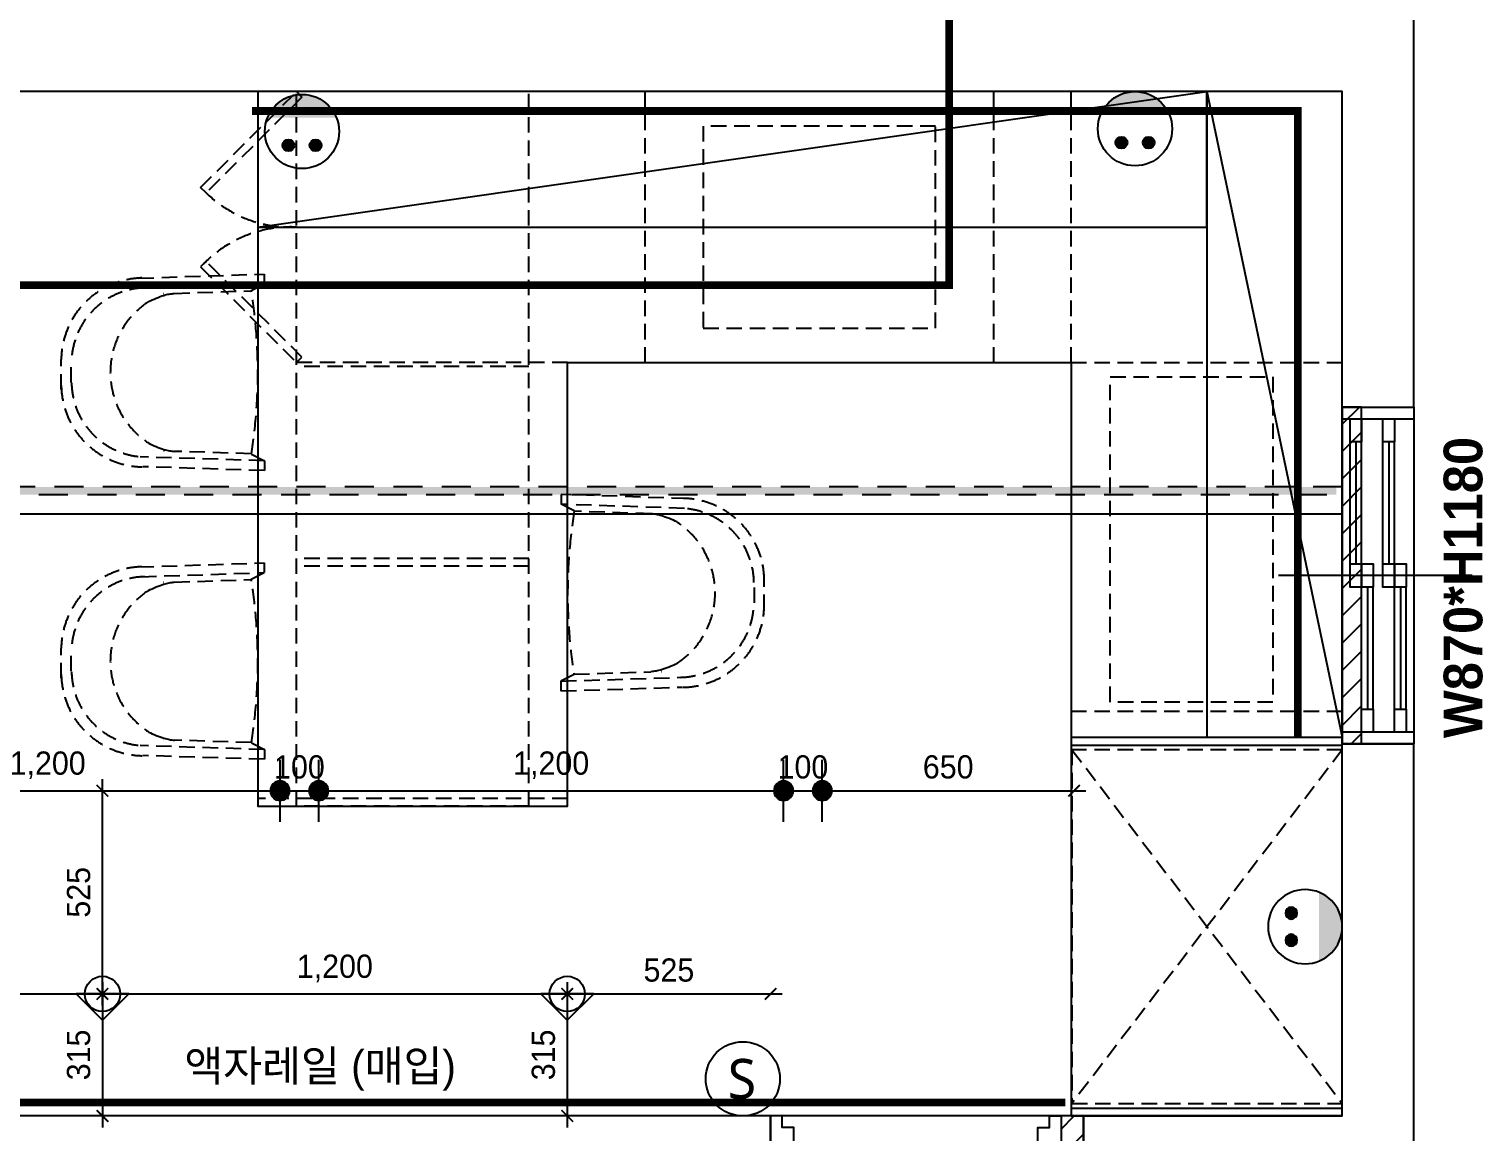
# Model space of a CAD drawing. Header units: inches. Extents: x 261411 to 598054, y 5888 to 34411.
# Drawn here: x 295123 to 298876, y 12444 to 15293 of the extents above; entities that cross this region are included whole.
import ezdxf

# ---------------------------------------------------------------- set-up
doc = ezdxf.new("R2010")
doc.units = ezdxf.units.IN
doc.header["$LTSCALE"] = 50
doc.header["$MEASUREMENT"] = 0
doc.linetypes.add('DH-HID2', pattern=[1.2, 0.8, -0.4])
doc.linetypes.add('HID', pattern=[2.5, 1.5, -1])
for name, color, linetype in [('02-WAL', 2, 'Continuous'), ('03-WAL NEW', 3, 'Continuous'), ('04-WIN TEXT', 4, 'Continuous'), ('06-FUR', 6, 'Continuous'), ('06-LIGHT', 4, 'Continuous'), ('07-DIM WAL', 5, 'Continuous'), ('3.기호.계단선', 30, 'Continuous'), ('FU-FURM', 251, 'DH-HID2'), ('RC-LIGHT', 7, 'Continuous'), ('도면층2', 2, 'Continuous'), ('도면층4', 4, 'Continuous'), ('도면층5', 5, 'Continuous'), ('설비', 140, 'Continuous')]:
    doc.layers.add(name, color=color, linetype=linetype)
doc.styles.add('HY 울릉도 L', font='')
doc.styles.add('넥슨고딕', font='NEXONLv1GothicBold.ttf')
doc.styles.add('코레일둥고', font='Korail_Round_Gothic_Medium.ttf')
doc.styles.get('HY 울릉도 L').set_extended_font_data('HY울릉도L')
doc.dimstyles.new('30', dxfattribs={"dimscale": 30, "dimtxt": 2, "dimasz": 1, "dimexe": 1, "dimexo": 1, "dimgap": 1, "dimtad": 1, "dimdec": 0, "dimrnd": 0.05, "dimdsep": 46, "dimlunit": 6, "dimtxsty": 'HY 울릉도 L', "dimblk": 'ARCHTICK', "dimcen": 2.5, "dimdle": 1, "dimclrd": 133, "dimclre": 133, "dimclrt": 30, "dimadec": 0, "dimazin": 0, "dimtfac": 1, "dimtdec": 0, "dimtix": 1, "dimtmove": 2, "dimatfit": 3, "dimldrblk": 'ARCHTICK', "dimfxl": 1, "dimlwd": -1, "dimlwe": -1, "dimarcsym": 0})

# ---------------------------------------------------------------- blocks, each defined once
blk = doc.blocks.new('vudauseh')
at = {"layer": '02-WAL'}
for p, q in [((277198.1, 14316), (277198.1, 15381)), ((277013.1, 15131), (273596.1, 15131)), ((277013.1, 14316), (277013.1, 15131)), ((277013.1, 12485), (277013.1, 13446)), ((277013.1, 13446), (277198.1, 13446)), ((277198.1, 12145), (277198.1, 13446)), ((275537.1, 12485), (272087.1, 12485)), ((275537.1, 12285), (275537.1, 12485)), ((277013.1, 12485), (276345.1, 12485)), ((276345.1, 12485), (276345.1, 12145))]:
    blk.add_line(p, q, dxfattribs=at)
at = {"layer": '도면층2'}
blk.add_line((275537.1, 12285), (275537.1, 12485), dxfattribs=at)
at = {"layer": '도면층4'}
for p, q in [((277013.1, 13446), (277013.1, 14316)), ((277013.1, 14316), (277198.1, 14316)), ((277198.1, 14316), (277198.1, 13446)), ((277013.1, 14286), (277198.1, 14286)), ((277048.1, 14226), (277048.1, 13911)), ((277133.1, 14226), (277133.1, 13911)), ((277348.1, 13881), (276848.1, 13881)), ((277078.1, 13851), (277078.1, 13536)), ((277163.1, 13851), (277163.1, 13536)), ((277198.1, 13476), (277013.1, 13476)), ((277198.1, 13446), (277013.1, 13446)), ((275537.1, 12485), (275537.1, 12285)), ((275537.1, 12285), (275537.1, 12485))]:
    blk.add_line(p, q, dxfattribs=at)
for points in [[(277033.1, 14286), (277063.1, 14286), (277063.1, 14226), (277033.1, 14226)], [(277118.1, 14286), (277148.1, 14286), (277148.1, 14226), (277118.1, 14226)], [(277033.1, 13911), (277063.1, 13911), (277063.1, 13851), (277033.1, 13851)], [(277063.1, 13911), (277093.1, 13911), (277093.1, 13851), (277063.1, 13851)], [(277118.1, 13911), (277148.1, 13911), (277148.1, 13851), (277118.1, 13851)], [(277148.1, 13911), (277178.1, 13911), (277178.1, 13851), (277148.1, 13851)], [(277063.1, 13536), (277093.1, 13536), (277093.1, 13476), (277063.1, 13476)], [(277148.1, 13536), (277178.1, 13536), (277178.1, 13476), (277148.1, 13476)]]:
    blk.add_lwpolyline(points, close=True, dxfattribs=at)
at = {"layer": '도면층5'}
for p, q in [((277033.1, 13911), (277033.1, 14226)), ((277063.1, 13911), (277063.1, 14226)), ((277118.1, 13911), (277118.1, 14226)), ((277148.1, 13911), (277148.1, 14226)), ((277063.1, 13536), (277063.1, 13851)), ((277093.1, 13536), (277093.1, 13851)), ((277148.1, 13536), (277148.1, 13851)), ((277178.1, 13536), (277178.1, 13851))]:
    blk.add_line(p, q, dxfattribs=at)
at = {"layer": '04-WIN TEXT', "style": '넥슨고딕'}
blk.add_text('W870*H1180', height=100, rotation=90, dxfattribs=at).set_placement((277374.8, 13461))
blk = doc.blocks.new('cjswjdeh')
at = {"layer": '03-WAL NEW', "transparency": 33554687}
h = blk.add_hatch(dxfattribs=at)
h.set_pattern_fill('_USER', color=256, scale=50, angle=45, double=1, pattern_type=0)
h.set_pattern_definition([(45, (35411.233, -3676.15), (-35.355339, 35.355339), [])])
h.paths.add_polyline_path([(312409.3, 9784.8), (312459.3, 9784.8), (312459.3, 10654.8), (312409.3, 10654.8)])
h = blk.add_hatch(dxfattribs=at)
h.set_pattern_fill('_USER', color=256, scale=50, angle=45, pattern_type=0)
h.set_pattern_definition([(45, (35435.233, -3757.15), (-35.355339, 35.355339), [])])
h.paths.add_polyline_path([(311683.3, 8623.8), (311741.3, 8623.8), (311741.3, 8823.8), (311683.3, 8823.8)])
for points in [[(312409.3, 9784.8), (312459.3, 9784.8), (312459.3, 10654.8), (312409.3, 10654.8)], [(311683.3, 8623.8), (311741.3, 8623.8), (311741.3, 8823.8), (311683.3, 8823.8)]]:
    blk.add_lwpolyline(points, close=True, dxfattribs=at)
at = {"layer": '06-FUR', "color": 8}
for p, q in [((309609.3, 11119.8), (312059.3, 11469.8)), ((312059.3, 11469.8), (312409.3, 9801.8)), ((311709.3, 9801.8), (312409.3, 9801.8)), ((311709.3, 9781.8), (312409.3, 9781.8)), ((311709.3, 8843.8), (312409.3, 8843.8))]:
    blk.add_line(p, q, dxfattribs=at)
for points in [[(311709.3, 10769.8), (311709.3, 9823.8), (311709.3, 8823.8), (312409.3, 8823.8), (312409.3, 11469.8), (311709.3, 11469.8), (311109.3, 11469.8), (310209.3, 11469.8), (309609.3, 11469.8), (309609.3, 10769.8), (309609.3, 9623.8), (310409.3, 9623.8), (310409.3, 10769.8)], [(312059.3, 11469.8), (309609.3, 11469.8), (309609.3, 11119.8), (312059.3, 11119.8)], [(312409.3, 9801.8), (312409.3, 11469.8), (312059.3, 11469.8), (312059.3, 9801.8)]]:
    blk.add_lwpolyline(points, close=True, dxfattribs=at)
at = {"layer": 'FU-FURM', "color": 8}
for p, q in [((309709.3, 9623.8), (309709.3, 11469.8)), ((310309.3, 9623.8), (310309.3, 11469.8)), ((310609.3, 10769.8), (310609.3, 11469.8)), ((311509.3, 10769.8), (311509.3, 11469.8)), ((311709.3, 10769.8), (311709.3, 11469.8)), ((309301.3, 10987.8), (309626, 10998.6)), ((309626, 10998.6), (309626, 10973.3)), ((309307.9, 10962.6), (309626, 10973.3)), ((309592.2, 10956.3), (309626, 10973.3)), ((309327.5, 10927.4), (309331.7, 10929.6)), ((309331.7, 10929.6), (309336.5, 10931.8)), ((309336.5, 10931.8), (309341.5, 10934)), ((309341.5, 10934), (309346.8, 10936.2)), ((309346.8, 10936.2), (309352.1, 10938.3)), ((309352.1, 10938.3), (309357.2, 10940.2)), ((309357.2, 10940.2), (309362, 10941.9)), ((309362, 10941.9), (309366.5, 10943.3)), ((309366.5, 10943.3), (309370.4, 10944.5)), ((309370.4, 10944.5), (309374, 10945.5)), ((309374, 10945.5), (309377.4, 10946.3)), ((309377.4, 10946.3), (309380.7, 10946.9)), ((309380.7, 10946.9), (309383.8, 10947.4)), ((309383.8, 10947.4), (309387, 10947.8)), ((309387, 10947.8), (309390.3, 10948.2)), ((309390.3, 10948.2), (309393.7, 10948.6)), ((309393.7, 10948.6), (309592.2, 10955.2)), ((309101.8, 10700.3), (309101.7, 10778.2)), ((309127.1, 10718.3), (309127.1, 10771.4)), ((310409.3, 10769.8), (309709.3, 10769.8)), ((310309.3, 10759.8), (309709.3, 10759.8)), ((311709.3, 10769.8), (312409.3, 10769.8)), ((309328, 10561.4), (309332.2, 10559.3)), ((309332.2, 10559.3), (309336.9, 10557.1)), ((309336.9, 10557.1), (309342, 10554.9)), ((309342, 10554.9), (309347.3, 10552.7)), ((309347.3, 10552.7), (309352.5, 10550.7)), ((309352.5, 10550.7), (309357.7, 10548.8)), ((309357.7, 10548.8), (309362.5, 10547.1)), ((309626.6, 10516.3), (309306, 10526.3)), ((309362.5, 10547.1), (309366.9, 10545.6)), ((309366.9, 10545.6), (309370.9, 10544.4)), ((309370.9, 10544.4), (309374.5, 10543.5)), ((309374.5, 10543.5), (309377.9, 10542.7)), ((309377.9, 10542.7), (309381.2, 10542.1)), ((309381.2, 10542.1), (309384.3, 10541.6)), ((309384.3, 10541.6), (309387.5, 10541.2)), ((309387.5, 10541.2), (309390.8, 10540.8)), ((309390.8, 10540.8), (309394.2, 10540.5)), ((309592.8, 10534.3), (309394.2, 10540.5)), ((309592.7, 10533.2), (309626.6, 10516.3)), ((309626.6, 10516.3), (309626.6, 10491)), ((309626.6, 10491), (309312.5, 10500.7)), ((310717.4, 10418.4), (310392.7, 10429.3)), ((310392.7, 10429.3), (310392.7, 10403.9)), ((310710.8, 10393.3), (310392.7, 10403.9)), ((310426.5, 10387), (310392.7, 10403.9)), ((310625, 10379.2), (310426.5, 10385.9)), ((310628.4, 10378.9), (310625, 10379.2)), ((310631.7, 10378.5), (310628.4, 10378.9)), ((310634.9, 10378.1), (310631.7, 10378.5)), ((310638, 10377.6), (310634.9, 10378.1)), ((310641.3, 10376.9), (310638, 10377.6)), ((310644.7, 10376.2), (310641.3, 10376.9)), ((310648.3, 10375.2), (310644.7, 10376.2)), ((310652.2, 10374), (310648.3, 10375.2)), ((310656.7, 10372.6), (310652.2, 10374)), ((310661.5, 10370.8), (310656.7, 10372.6)), ((310666.6, 10368.9), (310661.5, 10370.8)), ((310671.9, 10366.9), (310666.6, 10368.9)), ((310677.2, 10364.7), (310671.9, 10366.9)), ((310682.2, 10362.5), (310677.2, 10364.7)), ((310687, 10360.3), (310682.2, 10362.5)), ((310691.2, 10358.1), (310687, 10360.3)), ((309301.3, 10241.8), (309626, 10252.6)), ((309626, 10252.6), (309626, 10227.3)), ((310309.3, 10263.8), (309709.3, 10263.8)), ((309307.9, 10216.6), (309626, 10227.3)), ((309592.2, 10210.3), (309626, 10227.3)), ((310309.3, 10243.8), (309709.3, 10243.8)), ((309327.5, 10181.4), (309331.7, 10183.6)), ((309331.7, 10183.6), (309336.5, 10185.8)), ((309336.5, 10185.8), (309341.5, 10188)), ((309341.5, 10188), (309346.8, 10190.2)), ((309346.8, 10190.2), (309352.1, 10192.3)), ((309352.1, 10192.3), (309357.2, 10194.2)), ((309357.2, 10194.2), (309362, 10195.9)), ((309362, 10195.9), (309366.5, 10197.3)), ((309366.5, 10197.3), (309370.4, 10198.5)), ((309370.4, 10198.5), (309374, 10199.5)), ((309374, 10199.5), (309377.4, 10200.3)), ((309377.4, 10200.3), (309380.7, 10200.9)), ((309380.7, 10200.9), (309383.8, 10201.4)), ((309383.8, 10201.4), (309387, 10201.8)), ((309387, 10201.8), (309390.3, 10202.2)), ((309390.3, 10202.2), (309393.7, 10202.6)), ((309393.7, 10202.6), (309592.2, 10209.2)), ((310891.6, 10149), (310891.6, 10202.1)), ((310916.9, 10130.9), (310917, 10208.9)), ((309101.8, 9954.3), (309101.7, 10032.2)), ((309127.1, 9972.3), (309127.1, 10025.4)), ((310676.7, 9985.5), (310671.4, 9983.4)), ((310681.8, 9987.7), (310676.7, 9985.5)), ((310686.5, 9989.9), (310681.8, 9987.7)), ((310690.7, 9992.1), (310686.5, 9989.9)), ((310426, 9963.9), (310392.1, 9947)), ((310392.1, 9947), (310712.7, 9957)), ((310392.1, 9947), (310392.1, 9921.6)), ((310425.9, 9965), (310624.5, 9971.1)), ((310627.9, 9971.5), (310624.5, 9971.1)), ((310631.2, 9971.9), (310627.9, 9971.5)), ((310634.4, 9972.3), (310631.2, 9971.9)), ((310637.5, 9972.8), (310634.4, 9972.3)), ((310640.8, 9973.4), (310637.5, 9972.8)), ((310644.2, 9974.2), (310640.8, 9973.4)), ((310647.8, 9975.1), (310644.2, 9974.2)), ((310651.8, 9976.3), (310647.8, 9975.1)), ((310656.2, 9977.7), (310651.8, 9976.3)), ((310661, 9979.4), (310656.2, 9977.7)), ((310666.2, 9981.3), (310661, 9979.4)), ((310671.4, 9983.4), (310666.2, 9981.3)), ((310392.1, 9921.6), (310706.2, 9931.4)), ((311709.3, 9869.8), (312409.3, 9869.8)), ((309328, 9815.4), (309332.2, 9813.3)), ((309332.2, 9813.3), (309336.9, 9811.1)), ((309336.9, 9811.1), (309342, 9808.9)), ((309342, 9808.9), (309347.3, 9806.7)), ((309347.3, 9806.7), (309352.5, 9804.7)), ((309352.5, 9804.7), (309357.7, 9802.8)), ((309357.7, 9802.8), (309362.5, 9801.1)), ((309362.5, 9801.1), (309366.9, 9799.6)), ((309366.9, 9799.6), (309370.9, 9798.4)), ((309370.9, 9798.4), (309374.5, 9797.5)), ((309374.5, 9797.5), (309377.9, 9796.7)), ((309626.6, 9770.3), (309306, 9780.3)), ((309377.9, 9796.7), (309381.2, 9796.1)), ((309381.2, 9796.1), (309384.3, 9795.6)), ((309384.3, 9795.6), (309387.5, 9795.2)), ((309387.5, 9795.2), (309390.8, 9794.8)), ((309390.8, 9794.8), (309394.2, 9794.5)), ((309592.8, 9788.3), (309394.2, 9794.5)), ((309592.7, 9787.2), (309626.6, 9770.3)), ((309626.6, 9770.3), (309626.6, 9745)), ((311711.3, 9769.8), (312409.3, 8855.8)), ((312409.3, 9769.8), (311711.3, 8855.8)), ((309626.6, 9745), (309312.5, 9754.7)), ((310409.3, 9643.8), (309609.3, 9643.8)), ((310309.3, 9623.8), (309709.3, 9623.8))]:
    blk.add_line(p, q, dxfattribs=at)
for points in [[(309709.3, 11469.8), (309723.4, 11455.7), (309476, 11208.2), (309461.8, 11222.3)], [(310759.3, 10858.8), (311359.3, 10858.8), (311359.3, 11380.8), (310759.3, 11380.8)], [(309709.3, 10769.8), (309723.4, 10783.9), (309476, 11031.4), (309461.8, 11017.3)], [(311810.2, 9892.8), (311810.2, 10732.8), (312230.2, 10732.8), (312230.2, 9892.8)], [(311711.3, 9769.8), (311711.3, 8855.8), (312409.3, 8855.8), (312409.3, 9769.8)]]:
    blk.add_lwpolyline(points, close=True, dxfattribs=at)
for centre, radius, start, end in [((309695, 11434.3), 314.8, 224.0899, 272.6054), ((309695, 10805.3), 314.8, 87.3946, 135.9101), ((309315.3, 10774.9), 213.6, 91.3567, 179.233), ((309322.6, 10768.6), 194.3, 91.3565, 179.233), ((309447.1, 10744.6), 218.5, 123.195, 236.9472), ((309447.1, 10744.6), 218.5, 111.67, 111.7928), ((308278.8, 10743.1), 1330.6, 350.9232, 9.2189), ((309315.4, 10713.9), 213.6, 180.9092, 268.7855), ((309322.7, 10720.3), 194.3, 180.9092, 268.7854), ((309447.1, 10744.6), 218.5, 248.3494, 248.4722), ((310703.4, 10205.6), 213.6, 0.767, 88.6433), ((311739.9, 10173.8), 1330.6, 170.7811, 189.0768), ((310571.6, 10175.3), 218.5, 68.2072, 68.33), ((310696.1, 10199.2), 194.3, 0.767, 88.6435), ((310571.6, 10175.3), 218.5, 303.0528, 56.805), ((309315.3, 10028.9), 213.6, 91.3567, 179.233), ((309322.6, 10022.6), 194.3, 91.3565, 179.233), ((308278.8, 9997.1), 1330.6, 350.9232, 9.2189), ((309447.1, 9998.6), 218.5, 123.195, 236.9472), ((309447.1, 9998.6), 218.5, 111.67, 111.7928), ((310696, 10151), 194.3, 271.2146, 359.0908), ((310703.3, 10144.6), 213.6, 271.2145, 359.0908), ((309315.4, 9967.9), 213.6, 180.9092, 268.7855), ((309322.7, 9974.3), 194.3, 180.9092, 268.7854), ((310571.6, 10175.3), 218.5, 291.5278, 291.6506), ((309447.1, 9998.6), 218.5, 248.3494, 248.4722)]:
    blk.add_arc(centre, radius, start, end, dxfattribs=at)
at = {"layer": '도면층4', "color": 8}
blk.add_line((311683.3, 8823.8), (310933.3, 8823.8), dxfattribs=at)
for points in [[(310933.3, 8623.8), (310963.3, 8623.8), (310963.3, 8653.8), (310993.3, 8653.8), (310993.3, 8793.8), (310963.3, 8793.8), (310963.3, 8823.8), (310933.3, 8823.8), (310933.3, 8623.8)], [(311683.3, 8623.8), (311653.3, 8623.8), (311653.3, 8653.8), (311623.3, 8653.8), (311623.3, 8793.8), (311653.3, 8793.8), (311653.3, 8823.8), (311683.3, 8823.8), (311683.3, 8623.8)]]:
    blk.add_lwpolyline(points, dxfattribs=at)
blk.add_blockref('vudauseh', (35396.2, -3661.2))
blk = doc.blocks.new('1')
at = {"linetype": 'Continuous'}
h = blk.add_hatch(color=4, dxfattribs=at)
h.dxf.hatch_style = 1
edge = h.paths.add_edge_path()
edge.add_arc((11539653.5, -14273503.8), 37.5, 0, 360)
at = {"color": 1, "linetype": 'Continuous'}
for p, q in [((11539653.5, -14273637.1), (11539653.5, -14273370.5)), ((11539520.2, -14273503.8), (11539786.8, -14273503.8))]:
    blk.add_line(p, q, dxfattribs=at)
at = {"color": 4, "linetype": 'Continuous'}
for radius in [41.5, 37.5]:
    blk.add_circle((11539653.5, -14273503.8), radius, dxfattribs=at)
blk = doc.blocks.new('_ArchTick')
at = {"color": 0, "linetype": 'ByBlock', "const_width": 0.15}
blk.add_lwpolyline([(-0.5, -0.5), (0.5, 0.5)], dxfattribs=at)
blk = doc.blocks.new('*D849')
at = {"layer": '07-DIM WAL', "color": 133}
for p, q in [((295770.6, 13355), (295770.6, 13355)), ((295740.6, 13325), (295900.6, 13325)), ((295870.6, 13295), (295870.6, 13295))]:
    blk.add_line(p, q, dxfattribs=at)
at = {"layer": 'Defpoints', "color": 0}
for p in [(295770.6, 13325), (295870.6, 13325), (295870.6, 13325)]:
    blk.add_point(p, dxfattribs=at)
at = {"layer": '07-DIM WAL', "color": 133, "xscale": 30, "yscale": 30, "zscale": 30}
blk.add_blockref('_ArchTick', (295770.6, 13325), dxfattribs=at)
at = {"layer": '07-DIM WAL', "color": 133, "xscale": 30, "yscale": 30, "zscale": 30, "rotation": 180}
blk.add_blockref('_ArchTick', (295870.6, 13325), dxfattribs=at)
at = {"layer": '07-DIM WAL', "color": 30, "insert": (295820.6, 13386.2), "char_height": 60, "attachment_point": 5, "style": 'HY 울릉도 L'}
blk.add_mtext('100', dxfattribs=at)
blk = doc.blocks.new('*D885')
at = {"layer": '07-DIM WAL', "color": 133}
for p, q in [((295282.1, 12800.2), (295282.1, 12800.2)), ((295312.1, 12830.2), (295312.1, 12455)), ((295282.1, 12485), (295282.1, 12485))]:
    blk.add_line(p, q, dxfattribs=at)
at = {"layer": 'Defpoints', "color": 0}
for p in [(295312.1, 12800.2), (295312.1, 12485), (295312.1, 12485)]:
    blk.add_point(p, dxfattribs=at)
at = {"layer": '07-DIM WAL', "color": 133, "xscale": 30, "yscale": 30, "zscale": 30}
for p, rotation in [((295312.1, 12800.2), 90), ((295312.1, 12485), 270)]:
    blk.add_blockref('_ArchTick', p, dxfattribs=dict(at, rotation=rotation))
at = {"layer": '07-DIM WAL', "color": 30, "insert": (295250.7, 12642.6), "char_height": 60, "attachment_point": 5, "rotation": 90, "style": 'HY 울릉도 L'}
blk.add_mtext('315', dxfattribs=at)
blk = doc.blocks.new('*D886')
at = {"layer": '07-DIM WAL', "color": 133}
for p, q in [((296482.1, 12800.2), (296482.1, 12800.2)), ((296512.1, 12830.2), (296512.1, 12455)), ((296482.1, 12485), (296482.1, 12485))]:
    blk.add_line(p, q, dxfattribs=at)
at = {"layer": 'Defpoints', "color": 0}
for p in [(296512.1, 12800.2), (296512.1, 12485), (296512.1, 12485)]:
    blk.add_point(p, dxfattribs=at)
at = {"layer": '07-DIM WAL', "color": 133, "xscale": 30, "yscale": 30, "zscale": 30}
for p, rotation in [((296512.1, 12800.2), 90), ((296512.1, 12485), 270)]:
    blk.add_blockref('_ArchTick', p, dxfattribs=dict(at, rotation=rotation))
at = {"layer": '07-DIM WAL', "color": 30, "insert": (296450.7, 12642.6), "char_height": 60, "attachment_point": 5, "rotation": 90, "style": 'HY 울릉도 L'}
blk.add_mtext('315', dxfattribs=at)
blk = doc.blocks.new('*D888')
at = {"layer": '07-DIM WAL', "color": 133}
for p, q in [((294082.1, 12800.2), (295342.1, 12800.2)), ((294112.1, 12830.2), (294112.1, 12830.2)), ((295312.1, 12830.2), (295312.1, 12830.2))]:
    blk.add_line(p, q, dxfattribs=at)
at = {"layer": 'Defpoints', "color": 0}
for p in [(294112.1, 12800.2), (295312.1, 12800.2), (295312.1, 12800.2)]:
    blk.add_point(p, dxfattribs=at)
at = {"layer": '07-DIM WAL', "color": 133, "xscale": 30, "yscale": 30, "zscale": 30, "rotation": 180}
blk.add_blockref('_ArchTick', (294112.1, 12800.2), dxfattribs=at)
at = {"layer": '07-DIM WAL', "color": 133, "xscale": 30, "yscale": 30, "zscale": 30}
blk.add_blockref('_ArchTick', (295312.1, 12800.2), dxfattribs=at)
at = {"layer": '07-DIM WAL', "color": 30, "insert": (294712.1, 12866.1), "char_height": 60, "attachment_point": 5, "style": 'HY 울릉도 L'}
blk.add_mtext('1,200', dxfattribs=at)
blk = doc.blocks.new('*D889')
at = {"layer": '07-DIM WAL', "color": 133}
for p, q in [((295282.1, 12800.2), (296542.1, 12800.2)), ((295312.1, 12830.2), (295312.1, 12830.2)), ((296512.1, 12830.2), (296512.1, 12830.2))]:
    blk.add_line(p, q, dxfattribs=at)
at = {"layer": 'Defpoints', "color": 0}
for p in [(295312.1, 12800.2), (296512.1, 12800.2), (296512.1, 12800.2)]:
    blk.add_point(p, dxfattribs=at)
at = {"layer": '07-DIM WAL', "color": 133, "xscale": 30, "yscale": 30, "zscale": 30, "rotation": 180}
blk.add_blockref('_ArchTick', (295312.1, 12800.2), dxfattribs=at)
at = {"layer": '07-DIM WAL', "color": 133, "xscale": 30, "yscale": 30, "zscale": 30}
blk.add_blockref('_ArchTick', (296512.1, 12800.2), dxfattribs=at)
at = {"layer": '07-DIM WAL', "color": 30, "insert": (295912.1, 12866.1), "char_height": 60, "attachment_point": 5, "style": 'HY 울릉도 L'}
blk.add_mtext('1,200', dxfattribs=at)
blk = doc.blocks.new('*D891')
at = {"layer": '07-DIM WAL', "color": 133}
for p, q in [((296482.1, 12800.2), (297067.1, 12800.2)), ((296512.1, 12830.2), (296512.1, 12830.2)), ((297037.1, 12830.2), (297037.1, 12830.2))]:
    blk.add_line(p, q, dxfattribs=at)
at = {"layer": 'Defpoints', "color": 0}
for p in [(296512.1, 12800.2), (297037.1, 12800.2), (297037.1, 12800.2)]:
    blk.add_point(p, dxfattribs=at)
at = {"layer": '07-DIM WAL', "color": 133, "xscale": 30, "yscale": 30, "zscale": 30, "rotation": 180}
blk.add_blockref('_ArchTick', (296512.1, 12800.2), dxfattribs=at)
at = {"layer": '07-DIM WAL', "color": 133, "xscale": 30, "yscale": 30, "zscale": 30}
blk.add_blockref('_ArchTick', (297037.1, 12800.2), dxfattribs=at)
at = {"layer": '07-DIM WAL', "color": 30, "insert": (296774.6, 12861.5), "char_height": 60, "attachment_point": 5, "style": 'HY 울릉도 L'}
blk.add_mtext('525', dxfattribs=at)
blk = doc.blocks.new('*D892')
at = {"layer": '07-DIM WAL', "color": 133}
for p, q in [((295312.1, 12770.2), (295312.1, 13355)), ((295282.1, 13325), (295282.1, 13325)), ((295282.1, 12800.2), (295282.1, 12800.2))]:
    blk.add_line(p, q, dxfattribs=at)
at = {"layer": 'Defpoints', "color": 0}
for p in [(295312.1, 13325), (295312.1, 13325), (295312.1, 12800.2)]:
    blk.add_point(p, dxfattribs=at)
at = {"layer": '07-DIM WAL', "color": 133, "xscale": 30, "yscale": 30, "zscale": 30}
for p, rotation in [((295312.1, 13325), 90), ((295312.1, 12800.2), 270)]:
    blk.add_blockref('_ArchTick', p, dxfattribs=dict(at, rotation=rotation))
at = {"layer": '07-DIM WAL', "color": 30, "insert": (295250.8, 13062.6), "char_height": 60, "attachment_point": 5, "rotation": 90, "style": 'HY 울릉도 L'}
blk.add_mtext('525', dxfattribs=at)
blk = doc.blocks.new('*D915')
at = {"layer": '07-DIM WAL', "color": 133}
for p, q in [((297070.6, 13355), (297070.6, 13355)), ((297040.6, 13325), (297200.6, 13325)), ((297170.6, 13295), (297170.6, 13295))]:
    blk.add_line(p, q, dxfattribs=at)
at = {"layer": 'Defpoints', "color": 0}
for p in [(297070.6, 13325), (297170.6, 13325), (297170.6, 13325)]:
    blk.add_point(p, dxfattribs=at)
at = {"layer": '07-DIM WAL', "color": 133, "xscale": 30, "yscale": 30, "zscale": 30}
blk.add_blockref('_ArchTick', (297070.6, 13325), dxfattribs=at)
at = {"layer": '07-DIM WAL', "color": 133, "xscale": 30, "yscale": 30, "zscale": 30, "rotation": 180}
blk.add_blockref('_ArchTick', (297170.6, 13325), dxfattribs=at)
at = {"layer": '07-DIM WAL', "color": 30, "insert": (297120.6, 13386.2), "char_height": 60, "attachment_point": 5, "style": 'HY 울릉도 L'}
blk.add_mtext('100', dxfattribs=at)
blk = doc.blocks.new('*D917')
at = {"layer": '07-DIM WAL', "color": 133}
for p, q in [((294540.6, 13325), (295800.6, 13325)), ((294570.6, 13295), (294570.6, 13295)), ((295770.6, 13295), (295770.6, 13295))]:
    blk.add_line(p, q, dxfattribs=at)
at = {"layer": 'Defpoints', "color": 0}
for p in [(294570.6, 13325), (295770.6, 13325), (295770.6, 13325)]:
    blk.add_point(p, dxfattribs=at)
at = {"layer": '07-DIM WAL', "color": 133, "xscale": 30, "yscale": 30, "zscale": 30, "rotation": 180}
blk.add_blockref('_ArchTick', (294570.6, 13325), dxfattribs=at)
at = {"layer": '07-DIM WAL', "color": 133, "xscale": 30, "yscale": 30, "zscale": 30}
blk.add_blockref('_ArchTick', (295770.6, 13325), dxfattribs=at)
at = {"layer": '07-DIM WAL', "color": 30, "insert": (295170.6, 13390.9), "char_height": 60, "attachment_point": 5, "style": 'HY 울릉도 L'}
blk.add_mtext('1,200', dxfattribs=at)
blk = doc.blocks.new('*D918')
at = {"layer": '07-DIM WAL', "color": 133}
for p, q in [((295840.6, 13325), (297100.6, 13325)), ((295870.6, 13295), (295870.6, 13295)), ((297070.6, 13295), (297070.6, 13295))]:
    blk.add_line(p, q, dxfattribs=at)
at = {"layer": 'Defpoints', "color": 0}
for p in [(295870.6, 13325), (297070.6, 13325), (297070.6, 13325)]:
    blk.add_point(p, dxfattribs=at)
at = {"layer": '07-DIM WAL', "color": 133, "xscale": 30, "yscale": 30, "zscale": 30, "rotation": 180}
blk.add_blockref('_ArchTick', (295870.6, 13325), dxfattribs=at)
at = {"layer": '07-DIM WAL', "color": 133, "xscale": 30, "yscale": 30, "zscale": 30}
blk.add_blockref('_ArchTick', (297070.6, 13325), dxfattribs=at)
at = {"layer": '07-DIM WAL', "color": 30, "insert": (296470.6, 13390.9), "char_height": 60, "attachment_point": 5, "style": 'HY 울릉도 L'}
blk.add_mtext('1,200', dxfattribs=at)
blk = doc.blocks.new('*D919')
at = {"layer": '07-DIM WAL', "color": 133}
for p, q in [((297170.6, 13355), (297170.6, 13355)), ((297820.6, 13355), (297820.6, 13355)), ((297140.6, 13325), (297850.6, 13325))]:
    blk.add_line(p, q, dxfattribs=at)
at = {"layer": 'Defpoints', "color": 0}
for p in [(297170.6, 13325), (297820.6, 13325), (297820.6, 13325)]:
    blk.add_point(p, dxfattribs=at)
at = {"layer": '07-DIM WAL', "color": 133, "xscale": 30, "yscale": 30, "zscale": 30, "rotation": 180}
blk.add_blockref('_ArchTick', (297170.6, 13325), dxfattribs=at)
at = {"layer": '07-DIM WAL', "color": 133, "xscale": 30, "yscale": 30, "zscale": 30}
blk.add_blockref('_ArchTick', (297820.6, 13325), dxfattribs=at)
at = {"layer": '07-DIM WAL', "color": 30, "insert": (297495.6, 13386.3), "char_height": 60, "attachment_point": 5, "style": 'HY 울릉도 L'}
blk.add_mtext('650', dxfattribs=at)
blk = doc.blocks.new('GGG')
at = {"layer": '설비'}
h = blk.add_hatch(color=10, dxfattribs=at)
edge = h.paths.add_edge_path()
edge.add_line((291215.1, 15998.5), (291215.1, 15820.8))
edge.add_ellipse((291179.3, 15909.7), major_axis=(-67.8, 67.8), ratio=1, start_angle=156.9578, end_angle=293.0422)
h = blk.add_hatch(color=10, dxfattribs=at)
edge = h.paths.add_edge_path()
edge.add_arc((291143.5, 15944.7), 15.3, 0, 360)
h = blk.add_hatch(color=10, dxfattribs=at)
edge = h.paths.add_edge_path()
edge.add_arc((291143.5, 15874.6), 15.3, 0, 360)
at = {"layer": '설비', "color": 10}
for centre, radius in [((291179.3, 15909.7), 95.8), ((291143.5, 15944.7), 15.3), ((291143.5, 15874.6), 15.3)]:
    blk.add_circle(centre, radius, dxfattribs=at)
blk = doc.blocks.new('SW')
at = {"layer": '설비', "color": 140}
blk.add_circle((11533254.1, -14277699.4), 184, dxfattribs=at)
at = {"layer": '설비', "color": 140, "insert": (11533320, -14277600.8), "char_height": 197.143, "width": 314.327, "attachment_point": 3, "style": '코레일둥고'}
blk.add_mtext('{\\fMalgun Gothic|b0|i0|c129|p50;S}', dxfattribs=at)
blk = doc.blocks.new('egoo')
at = {"layer": '설비'}
h = blk.add_hatch(color=140, dxfattribs=at)
edge = h.paths.add_edge_path()
edge.add_arc((1015645.3, 443433.7), 22.3, 0, 360)
h = blk.add_hatch(color=140, dxfattribs=at)
edge = h.paths.add_edge_path()
edge.add_arc((1015747.7, 443433.7), 22.3, 0, 360)
h = blk.add_hatch(color=140, dxfattribs=at)
edge = h.paths.add_edge_path()
edge.add_line((1015826.3, 443329.1), (1015566.6, 443329.1))
edge.add_ellipse((1015696.5, 443381.5), major_axis=(99, 99), ratio=1, start_angle=156.9578, end_angle=293.0422)
at = {"layer": '설비', "color": 140}
for centre, radius in [((1015696.5, 443381.5), 140), ((1015645.3, 443433.7), 22.3), ((1015747.7, 443433.7), 22.3)]:
    blk.add_circle(centre, radius, dxfattribs=at)

msp = doc.modelspace()

# ---------------------------------------------------------------- hatches: boundary and pattern name
at = {"layer": '3.기호.계단선', "linetype": 'HID'}
h = msp.add_hatch(color=140, dxfattribs=at)
h.dxf.hatch_style = 1
h.paths.add_polyline_path([(292398.1, 14090), (298498.1, 14090), (298498.1, 14110), (292398.1, 14110)])

# ---------------------------------------------------------------- linework, layer by layer
at = {"color": 4}
for p, q in [((295312.1, 12732), (295243.8, 12800.2)), ((295380.3, 12800.2), (295243.8, 12800.2)), ((295380.3, 12800.2), (295312.1, 12732)), ((296512.1, 12732), (296443.8, 12800.2)), ((296580.3, 12800.2), (296443.8, 12800.2)), ((296580.3, 12800.2), (296512.1, 12732))]:
    msp.add_line(p, q, dxfattribs=at)
for centre in [(295312.1, 12800.2), (296512.1, 12800.2)]:
    msp.add_circle(centre, 45.5, dxfattribs=at)
at = {"layer": '06-LIGHT', "color": 10, "linetype": 'HID', "lineweight": 25, "const_width": 20}
msp.add_lwpolyline([(295698.1, 15081), (298398.1, 15081), (298398.1, 13463)], dxfattribs=at)
at = {"layer": '3.기호.계단선', "linetype": 'HID'}
msp.add_lwpolyline([(297498.1, 16229.3, 20, 20, 0), (297498.1, 14631, 20, 20, 0), (287881.1, 14631, 20, 20, 0), (287881.1, 17359, 20, 20, 0), (286561.5, 17359, 20, 20, 0)], format="xyseb", dxfattribs=at)
at = {"layer": '3.기호.계단선', "color": 140, "linetype": 'HID'}
msp.add_lwpolyline([(292398.1, 14090), (298513.1, 14090), (298513.1, 14110), (292398.1, 14110), (292398.1, 14090)], dxfattribs=at)
msp.add_lwpolyline([(293587.1, 12520, 20, 20, 0), (297798.1, 12520, 20, 20, 0)], format="xyseb", dxfattribs=at)
at = {"layer": 'RC-LIGHT'}
msp.add_line((292398.1, 14040), (298513.1, 14040), dxfattribs=at)

# ---------------------------------------------------------------- block references
msp.add_blockref('cjswjdeh', (-13896.2, 3661.2))
at = {"layer": 'RC-LIGHT', "xscale": -0.6024096385271789, "yscale": 0.6024096385271789, "zscale": 0.6024096385271789, "rotation": 270}
for p in [(8894266.8, -6938273.5), (8894366.8, -6938273.5), (8895566.8, -6938273.5), (8895666.8, -6938273.5)]:
    msp.add_blockref('1', p, dxfattribs=at)
at = {"layer": '설비', "color": 140, "xscale": 0.6845238224412213, "yscale": 0.6845238224412213, "zscale": 0.6845238224412213, "rotation": 180}
for p in [(993246.4, 318540.3), (991095.7, 318533.2)]:
    msp.add_blockref('egoo', p, dxfattribs=at)
at = {"layer": '설비', "xscale": -1, "rotation": 180}
msp.add_blockref('GGG', (7237.9, 28883.6), dxfattribs=at)
at = {"layer": '설비', "color": 140, "xscale": 0.5208333333333334, "yscale": 0.5208333333333334, "zscale": 0.5208333333333334}
msp.add_blockref('SW', (-5709937.7, 7448882.6), dxfattribs=at)

# ---------------------------------------------------------------- texts
at = {"layer": '3.기호.계단선', "color": 140, "linetype": 'HID', "style": '코레일둥고'}
msp.add_text('액자레일 (매입)', height=80, dxfattribs=at).set_placement((295523.5, 12574.2))

# ---------------------------------------------------------------- dimensions: what is measured, and where the dimension line sits
at = {"layer": '07-DIM WAL'}
for base, p1, p2, picture, middle in [((295770.6, 13325), (294570.6, 13325), (295770.6, 13325), '*D917', (295170.6, 13390.9)), ((297070.6, 13325), (295870.6, 13325), (297070.6, 13325), '*D918', (296470.6, 13390.9)), ((297820.6, 13325), (297170.6, 13325), (297820.6, 13325), '*D919', (297495.6, 13386.3)), ((295312.1, 12800.2), (294112.1, 12800.2), (295312.1, 12800.2), '*D888', (294712.1, 12866.1)), ((296512.1, 12800.2), (295312.1, 12800.2), (296512.1, 12800.2), '*D889', (295912.1, 12866.1)), ((297037.1, 12800.2), (296512.1, 12800.2), (297037.1, 12800.2), '*D891', (296774.6, 12861.5))]:
    dim = msp.add_linear_dim(base=base, p1=p1, p2=p2, dimstyle='30', dxfattribs=at)
    dim.commit()
    dim.dimension.update_dxf_attribs({"geometry": picture, "text_midpoint": middle})
for base, p1, p2, picture, middle in [((295870.6, 13325), (295770.6, 13325), (295870.6, 13325), '*D849', (295820.6, 13386.2)), ((297170.6, 13325), (297070.6, 13325), (297170.6, 13325), '*D915', (297120.6, 13386.2))]:
    dim = msp.add_linear_dim(base=base, p1=p1, p2=p2, dimstyle='30', override={"dimtfill": 0}, dxfattribs=at)
    dim.commit()
    dim.dimension.update_dxf_attribs({"geometry": picture, "text_midpoint": middle})
for base, p1, p2, picture, middle in [((295312.1, 13325), (295312.1, 12800.2), (295312.1, 13325), '*D892', (295250.8, 13062.6)), ((295312.1, 12485), (295312.1, 12800.2), (295312.1, 12485), '*D885', (295250.7, 12642.6)), ((296512.1, 12485), (296512.1, 12800.2), (296512.1, 12485), '*D886', (296450.7, 12642.6))]:
    dim = msp.add_linear_dim(base=base, p1=p1, p2=p2, angle=90, dimstyle='30', dxfattribs=at)
    dim.commit()
    dim.dimension.update_dxf_attribs({"geometry": picture, "text_midpoint": middle})

doc.saveas('drawing.dxf')
